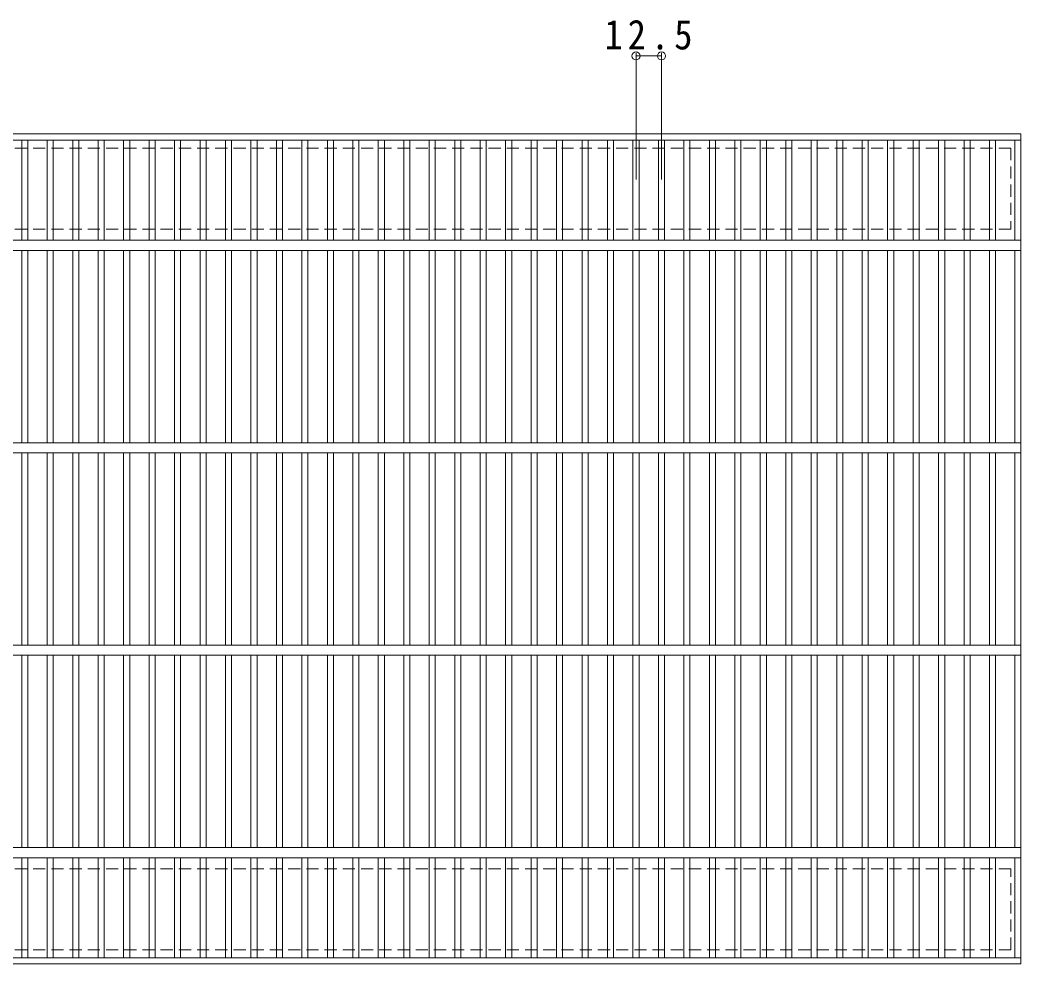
# Model space of a CAD drawing. Units: millimetres, scale not verified. Extents: x -817 to 892, y -689 to 555.
# Drawn here: x -312.3 to 182.1, y -31.4 to 434.9 of the extents above; entities that cross this region are included whole.
import ezdxf

# ---------------------------------------------------------------- set-up
doc = ezdxf.new("R2010")
doc.units = ezdxf.units.MM
doc.header["$LTSCALE"] = 5
doc.header["$PDMODE"] = 32
doc.header["$PDSIZE"] = 4
doc.linetypes.add('DASHED1', pattern=[1.8, 1.2, -0.6])
for name, color, linetype, lineweight in [('1-1_1-1ﾚｲﾔ', 2, 'Continuous', 9), ('1-2_1-2ﾚｲﾔ', 3, 'Continuous', 9), ('1-4_1-4ﾚｲﾔ', 7, 'Continuous', 9)]:
    doc.layers.add(name, color=color, linetype=linetype, lineweight=lineweight)
doc.styles.add('ＭＳ ゴシック', font='')
doc.styles.get('ＭＳ ゴシック').set_extended_font_data('MS Gothic')

msp = doc.modelspace()

# ---------------------------------------------------------------- linework, layer by layer
at = {"layer": '1-1_1-1ﾚｲﾔ', "linetype": 'DASHED1'}
for p, q in [((-809.865, 331.581), (177.135, 331.581)), ((-809.865, 15.581), (177.135, 15.581))]:
    msp.add_line(p, q, dxfattribs=at)
for points in [[(-809.865, 331.581), (-809.865, 371.581), (177.135, 371.581), (177.135, 331.581)], [(-809.865, 15.581), (-809.865, -24.419), (177.135, -24.419), (177.135, 15.581)]]:
    msp.add_lwpolyline(points, dxfattribs=at)
at = {"layer": '1-2_1-2ﾚｲﾔ'}
for p, q in [((-814.865, 378.581), (182.135, 378.581)), ((182.135, 378.581), (182.135, -31.419)), ((-814.865, 375.582), (182.135, 375.582)), ((-311.482, 326.083), (-311.482, 375.581)), ((-308.481, 326.083), (-308.481, 375.581)), ((-298.901, 326.083), (-298.901, 375.581)), ((-295.9, 326.083), (-295.9, 375.581)), ((-286.32, 326.083), (-286.32, 375.581)), ((-283.319, 326.083), (-283.319, 375.581)), ((-273.739, 326.083), (-273.739, 375.581)), ((-270.738, 326.083), (-270.738, 375.581)), ((-261.158, 326.083), (-261.158, 375.581)), ((-258.157, 326.083), (-258.157, 375.581)), ((-248.576, 326.083), (-248.576, 375.581)), ((-245.576, 326.083), (-245.576, 375.581)), ((-235.995, 326.083), (-235.995, 375.581)), ((-232.995, 326.083), (-232.995, 375.581)), ((-223.414, 326.083), (-223.414, 375.581)), ((-220.414, 326.083), (-220.414, 375.581)), ((-210.833, 326.083), (-210.833, 375.581)), ((-207.833, 326.083), (-207.833, 375.581)), ((-198.252, 326.083), (-198.252, 375.581)), ((-195.251, 326.083), (-195.251, 375.581)), ((-185.671, 326.083), (-185.671, 375.581)), ((-182.67, 326.083), (-182.67, 375.581)), ((-173.09, 326.083), (-173.09, 375.581)), ((-170.089, 326.083), (-170.089, 375.581)), ((-160.509, 326.083), (-160.509, 375.581)), ((-157.508, 326.083), (-157.508, 375.581)), ((-147.928, 326.083), (-147.928, 375.581)), ((-144.927, 326.083), (-144.927, 375.581)), ((-135.347, 326.083), (-135.347, 375.581)), ((-132.346, 326.083), (-132.346, 375.581)), ((-122.766, 326.083), (-122.766, 375.581)), ((-119.765, 326.083), (-119.765, 375.581)), ((-110.185, 326.083), (-110.185, 375.581)), ((-107.184, 326.083), (-107.184, 375.581)), ((-97.604, 326.083), (-97.604, 375.581)), ((-94.603, 326.083), (-94.603, 375.581)), ((-85.022, 326.083), (-85.022, 375.581)), ((-82.022, 326.083), (-82.022, 375.581)), ((-72.441, 326.083), (-72.441, 375.581)), ((-69.441, 326.083), (-69.441, 375.581)), ((-59.86, 326.083), (-59.86, 375.581)), ((-56.86, 326.083), (-56.86, 375.581)), ((-47.279, 326.083), (-47.279, 375.581)), ((-44.279, 326.083), (-44.279, 375.581)), ((-34.698, 326.083), (-34.698, 375.581)), ((-31.697, 326.083), (-31.697, 375.581)), ((-22.117, 326.083), (-22.117, 375.581)), ((-19.116, 326.083), (-19.116, 375.581)), ((-9.536, 326.083), (-9.536, 375.581)), ((-6.535, 326.083), (-6.535, 375.581)), ((3.045, 326.083), (3.045, 375.581)), ((6.046, 326.083), (6.046, 375.581)), ((15.626, 326.083), (15.626, 375.581)), ((18.627, 326.083), (18.627, 375.581)), ((28.207, 326.083), (28.207, 375.581)), ((31.208, 326.083), (31.208, 375.581)), ((40.788, 326.083), (40.788, 375.581)), ((43.789, 326.083), (43.789, 375.581)), ((53.369, 326.083), (53.369, 375.581)), ((56.37, 326.083), (56.37, 375.581)), ((65.95, 326.083), (65.95, 375.581)), ((68.951, 326.083), (68.951, 375.581)), ((78.531, 326.083), (78.531, 375.581)), ((81.532, 326.083), (81.532, 375.581)), ((91.113, 326.083), (91.113, 375.581)), ((94.113, 326.083), (94.113, 375.581)), ((103.694, 326.083), (103.694, 375.581)), ((106.694, 326.083), (106.694, 375.581)), ((116.275, 326.083), (116.275, 375.581)), ((119.275, 326.083), (119.275, 375.581)), ((128.856, 326.083), (128.856, 375.581)), ((131.856, 326.083), (131.856, 375.581)), ((141.437, 326.083), (141.437, 375.581)), ((144.438, 326.083), (144.438, 375.581)), ((154.018, 326.083), (154.018, 375.581)), ((157.019, 326.083), (157.019, 375.581)), ((166.599, 326.083), (166.599, 375.581)), ((169.6, 326.083), (169.6, 375.581)), ((179.136, 326.083), (179.136, 375.581)), ((-814.865, 326.083), (182.135, 326.083)), ((-814.865, 321.082), (182.135, 321.082)), ((-311.482, 226.082), (-311.482, 321.082)), ((-308.481, 226.082), (-308.481, 321.082)), ((-298.901, 226.082), (-298.901, 321.082)), ((-295.9, 226.082), (-295.9, 321.082)), ((-286.32, 226.082), (-286.32, 321.082)), ((-283.319, 226.082), (-283.319, 321.082)), ((-273.739, 226.082), (-273.739, 321.082)), ((-270.738, 226.082), (-270.738, 321.082)), ((-261.158, 226.082), (-261.158, 321.082)), ((-258.157, 226.082), (-258.157, 321.082)), ((-248.576, 226.082), (-248.576, 321.082)), ((-245.576, 226.082), (-245.576, 321.082)), ((-235.995, 226.082), (-235.995, 321.082)), ((-232.995, 226.082), (-232.995, 321.082)), ((-223.414, 226.082), (-223.414, 321.082)), ((-220.414, 226.082), (-220.414, 321.082)), ((-210.833, 226.082), (-210.833, 321.082)), ((-207.833, 226.082), (-207.833, 321.082)), ((-198.252, 226.082), (-198.252, 321.082)), ((-195.251, 226.082), (-195.251, 321.082)), ((-185.671, 226.082), (-185.671, 321.082)), ((-182.67, 226.082), (-182.67, 321.082)), ((-173.09, 226.082), (-173.09, 321.082)), ((-170.089, 226.082), (-170.089, 321.082)), ((-160.509, 226.082), (-160.509, 321.082)), ((-157.508, 226.082), (-157.508, 321.082)), ((-147.928, 226.082), (-147.928, 321.082)), ((-144.927, 226.082), (-144.927, 321.082)), ((-135.347, 226.082), (-135.347, 321.082)), ((-132.346, 226.082), (-132.346, 321.082)), ((-122.766, 226.082), (-122.766, 321.082)), ((-119.765, 226.082), (-119.765, 321.082)), ((-110.185, 226.082), (-110.185, 321.082)), ((-107.184, 226.082), (-107.184, 321.082)), ((-97.604, 226.082), (-97.604, 321.082)), ((-94.603, 226.082), (-94.603, 321.082)), ((-85.022, 226.082), (-85.022, 321.082)), ((-82.022, 226.082), (-82.022, 321.082)), ((-72.441, 226.082), (-72.441, 321.082)), ((-69.441, 226.082), (-69.441, 321.082)), ((-59.86, 226.082), (-59.86, 321.082)), ((-56.86, 226.082), (-56.86, 321.082)), ((-47.279, 226.082), (-47.279, 321.082)), ((-44.279, 226.082), (-44.279, 321.082)), ((-34.698, 226.082), (-34.698, 321.082)), ((-31.697, 226.082), (-31.697, 321.082)), ((-22.117, 226.082), (-22.117, 321.082)), ((-19.116, 226.082), (-19.116, 321.082)), ((-9.536, 226.082), (-9.536, 321.082)), ((-6.535, 226.082), (-6.535, 321.082)), ((3.045, 226.082), (3.045, 321.082)), ((6.046, 226.082), (6.046, 321.082)), ((15.626, 226.082), (15.626, 321.082)), ((18.627, 226.082), (18.627, 321.082)), ((28.207, 226.082), (28.207, 321.082)), ((31.208, 226.082), (31.208, 321.082)), ((40.788, 226.082), (40.788, 321.082)), ((43.789, 226.082), (43.789, 321.082)), ((53.369, 226.082), (53.369, 321.082)), ((56.37, 226.082), (56.37, 321.082)), ((65.95, 226.082), (65.95, 321.082)), ((68.951, 226.082), (68.951, 321.082)), ((78.531, 226.082), (78.531, 321.082)), ((81.532, 226.082), (81.532, 321.082)), ((91.113, 226.082), (91.113, 321.082)), ((94.113, 226.082), (94.113, 321.082)), ((103.694, 226.082), (103.694, 321.082)), ((106.694, 226.082), (106.694, 321.082)), ((116.275, 226.082), (116.275, 321.082)), ((119.275, 226.082), (119.275, 321.082)), ((128.856, 226.082), (128.856, 321.082)), ((131.856, 226.082), (131.856, 321.082)), ((141.437, 226.082), (141.437, 321.082)), ((144.438, 226.082), (144.438, 321.082)), ((154.018, 226.082), (154.018, 321.082)), ((157.019, 226.082), (157.019, 321.082)), ((166.599, 226.082), (166.599, 321.082)), ((169.6, 226.082), (169.6, 321.082)), ((179.136, 226.082), (179.136, 321.082)), ((-814.865, 226.081), (182.135, 226.081)), ((-814.865, 221.081), (182.135, 221.081)), ((-311.482, 221.081), (-311.482, 126.081)), ((-308.481, 221.081), (-308.481, 126.081)), ((-298.901, 221.081), (-298.901, 126.081)), ((-295.9, 221.081), (-295.9, 126.081)), ((-286.32, 221.081), (-286.32, 126.081)), ((-283.319, 221.081), (-283.319, 126.081)), ((-273.739, 221.081), (-273.739, 126.081)), ((-270.738, 221.081), (-270.738, 126.081)), ((-261.158, 221.081), (-261.158, 126.081)), ((-258.157, 221.081), (-258.157, 126.081)), ((-248.576, 221.081), (-248.576, 126.081)), ((-245.576, 221.081), (-245.576, 126.081)), ((-235.995, 221.081), (-235.995, 126.081)), ((-232.995, 221.081), (-232.995, 126.081)), ((-223.414, 221.081), (-223.414, 126.081)), ((-220.414, 221.081), (-220.414, 126.081)), ((-210.833, 221.081), (-210.833, 126.081)), ((-207.833, 221.081), (-207.833, 126.081)), ((-198.252, 221.081), (-198.252, 126.081)), ((-195.251, 221.081), (-195.251, 126.081)), ((-185.671, 221.081), (-185.671, 126.081)), ((-182.67, 221.081), (-182.67, 126.081)), ((-173.09, 221.081), (-173.09, 126.081)), ((-170.089, 221.081), (-170.089, 126.081)), ((-160.509, 221.081), (-160.509, 126.081)), ((-157.508, 221.081), (-157.508, 126.081)), ((-147.928, 221.081), (-147.928, 126.081)), ((-144.927, 221.081), (-144.927, 126.081)), ((-135.347, 221.081), (-135.347, 126.081)), ((-132.346, 221.081), (-132.346, 126.081)), ((-122.766, 221.081), (-122.766, 126.081)), ((-119.765, 221.081), (-119.765, 126.081)), ((-110.185, 221.081), (-110.185, 126.081)), ((-107.184, 221.081), (-107.184, 126.081)), ((-97.604, 221.081), (-97.604, 126.081)), ((-94.603, 221.081), (-94.603, 126.081)), ((-85.022, 221.081), (-85.022, 126.081)), ((-82.022, 221.081), (-82.022, 126.081)), ((-72.441, 221.081), (-72.441, 126.081)), ((-69.441, 221.081), (-69.441, 126.081)), ((-59.86, 221.081), (-59.86, 126.081)), ((-56.86, 221.081), (-56.86, 126.081)), ((-47.279, 221.081), (-47.279, 126.081)), ((-44.279, 221.081), (-44.279, 126.081)), ((-34.698, 221.081), (-34.698, 126.081)), ((-31.697, 221.081), (-31.697, 126.081)), ((-22.117, 221.081), (-22.117, 126.081)), ((-19.116, 221.081), (-19.116, 126.081)), ((-9.536, 221.081), (-9.536, 126.081)), ((-6.535, 221.081), (-6.535, 126.081)), ((3.045, 221.081), (3.045, 126.081)), ((6.046, 221.081), (6.046, 126.081)), ((15.626, 221.081), (15.626, 126.081)), ((18.627, 221.081), (18.627, 126.081)), ((28.207, 221.081), (28.207, 126.081)), ((31.208, 221.081), (31.208, 126.081)), ((40.788, 221.081), (40.788, 126.081)), ((43.789, 221.081), (43.789, 126.081)), ((53.369, 221.081), (53.369, 126.081)), ((56.37, 221.081), (56.37, 126.081)), ((65.95, 221.081), (65.95, 126.081)), ((68.951, 221.081), (68.951, 126.081)), ((78.531, 221.081), (78.531, 126.081)), ((81.532, 221.081), (81.532, 126.081)), ((91.113, 221.081), (91.113, 126.081)), ((94.113, 221.081), (94.113, 126.081)), ((103.694, 221.081), (103.694, 126.081)), ((106.694, 221.081), (106.694, 126.081)), ((116.275, 221.081), (116.275, 126.081)), ((119.275, 221.081), (119.275, 126.081)), ((128.856, 221.081), (128.856, 126.081)), ((131.856, 221.081), (131.856, 126.081)), ((141.437, 221.081), (141.437, 126.081)), ((144.438, 221.081), (144.438, 126.081)), ((154.018, 221.081), (154.018, 126.081)), ((157.019, 221.081), (157.019, 126.081)), ((166.599, 221.081), (166.599, 126.081)), ((169.6, 221.081), (169.6, 126.081)), ((179.136, 221.081), (179.136, 126.081)), ((-814.865, 126.081), (182.135, 126.081)), ((-814.865, 121.081), (182.135, 121.081)), ((-311.482, 121.081), (-311.482, 26.081)), ((-308.481, 121.081), (-308.481, 26.081)), ((-298.901, 121.081), (-298.901, 26.081)), ((-295.9, 121.081), (-295.9, 26.081)), ((-286.32, 121.081), (-286.32, 26.081)), ((-283.319, 121.081), (-283.319, 26.081)), ((-273.739, 121.081), (-273.739, 26.081)), ((-270.738, 121.081), (-270.738, 26.081)), ((-261.158, 121.081), (-261.158, 26.081)), ((-258.157, 121.081), (-258.157, 26.081)), ((-248.576, 121.081), (-248.576, 26.081)), ((-245.576, 121.081), (-245.576, 26.081)), ((-235.995, 121.081), (-235.995, 26.081)), ((-232.995, 121.081), (-232.995, 26.081)), ((-223.414, 121.081), (-223.414, 26.081)), ((-220.414, 121.081), (-220.414, 26.081)), ((-210.833, 121.081), (-210.833, 26.081)), ((-207.833, 121.081), (-207.833, 26.081)), ((-198.252, 121.081), (-198.252, 26.081)), ((-195.251, 121.081), (-195.251, 26.081)), ((-185.671, 121.081), (-185.671, 26.081)), ((-182.67, 121.081), (-182.67, 26.081)), ((-173.09, 121.081), (-173.09, 26.081)), ((-170.089, 121.081), (-170.089, 26.081)), ((-160.509, 121.081), (-160.509, 26.081)), ((-157.508, 121.081), (-157.508, 26.081)), ((-147.928, 121.081), (-147.928, 26.081)), ((-144.927, 121.081), (-144.927, 26.081)), ((-135.347, 121.081), (-135.347, 26.081)), ((-132.346, 121.081), (-132.346, 26.081)), ((-122.766, 121.081), (-122.766, 26.081)), ((-119.765, 121.081), (-119.765, 26.081)), ((-110.185, 121.081), (-110.185, 26.081)), ((-107.184, 121.081), (-107.184, 26.081)), ((-97.604, 121.081), (-97.604, 26.081)), ((-94.603, 121.081), (-94.603, 26.081)), ((-85.022, 121.081), (-85.022, 26.081)), ((-82.022, 121.081), (-82.022, 26.081)), ((-72.441, 121.081), (-72.441, 26.081)), ((-69.441, 121.081), (-69.441, 26.081)), ((-59.86, 121.081), (-59.86, 26.081)), ((-56.86, 121.081), (-56.86, 26.081)), ((-47.279, 121.081), (-47.279, 26.081)), ((-44.279, 121.081), (-44.279, 26.081)), ((-34.698, 121.081), (-34.698, 26.081)), ((-31.697, 121.081), (-31.697, 26.081)), ((-22.117, 121.081), (-22.117, 26.081)), ((-19.116, 121.081), (-19.116, 26.081)), ((-9.536, 121.081), (-9.536, 26.081)), ((-6.535, 121.081), (-6.535, 26.081)), ((3.045, 121.081), (3.045, 26.081)), ((6.046, 121.081), (6.046, 26.081)), ((15.626, 121.081), (15.626, 26.081)), ((18.627, 121.081), (18.627, 26.081)), ((28.207, 121.081), (28.207, 26.081)), ((31.208, 121.081), (31.208, 26.081)), ((40.788, 121.081), (40.788, 26.081)), ((43.789, 121.081), (43.789, 26.081)), ((53.369, 121.081), (53.369, 26.081)), ((56.37, 121.081), (56.37, 26.081)), ((65.95, 121.081), (65.95, 26.081)), ((68.951, 121.081), (68.951, 26.081)), ((78.531, 121.081), (78.531, 26.081)), ((81.532, 121.081), (81.532, 26.081)), ((91.113, 121.081), (91.113, 26.081)), ((94.113, 121.081), (94.113, 26.081)), ((103.694, 121.081), (103.694, 26.081)), ((106.694, 121.081), (106.694, 26.081)), ((116.275, 121.081), (116.275, 26.081)), ((119.275, 121.081), (119.275, 26.081)), ((128.856, 121.081), (128.856, 26.081)), ((131.856, 121.081), (131.856, 26.081)), ((141.437, 121.081), (141.437, 26.081)), ((144.438, 121.081), (144.438, 26.081)), ((154.018, 121.081), (154.018, 26.081)), ((157.019, 121.081), (157.019, 26.081)), ((166.599, 121.081), (166.599, 26.081)), ((169.6, 121.081), (169.6, 26.081)), ((179.136, 121.081), (179.136, 26.081)), ((-814.865, 26.081), (182.135, 26.081)), ((-814.865, 21.081), (182.135, 21.081)), ((-311.482, 21.081), (-311.482, -28.419)), ((-308.481, 21.081), (-308.481, -28.419)), ((-298.901, 21.081), (-298.901, -28.419)), ((-295.9, 21.081), (-295.9, -28.419)), ((-286.32, 21.081), (-286.32, -28.419)), ((-283.319, 21.081), (-283.319, -28.419)), ((-273.739, 21.081), (-273.739, -28.419)), ((-270.738, 21.081), (-270.738, -28.419)), ((-261.158, 21.081), (-261.158, -28.419)), ((-258.157, 21.081), (-258.157, -28.419)), ((-248.576, 21.081), (-248.576, -28.419)), ((-245.576, 21.081), (-245.576, -28.419)), ((-235.995, 21.081), (-235.995, -28.419)), ((-232.995, 21.081), (-232.995, -28.419)), ((-223.414, 21.081), (-223.414, -28.419)), ((-220.414, 21.081), (-220.414, -28.419)), ((-210.833, 21.081), (-210.833, -28.419)), ((-207.833, 21.081), (-207.833, -28.419)), ((-198.252, 21.081), (-198.252, -28.419)), ((-195.251, 21.081), (-195.251, -28.419)), ((-185.671, 21.081), (-185.671, -28.419)), ((-182.67, 21.081), (-182.67, -28.419)), ((-173.09, 21.081), (-173.09, -28.419)), ((-170.089, 21.081), (-170.089, -28.419)), ((-160.509, 21.081), (-160.509, -28.419)), ((-157.508, 21.081), (-157.508, -28.419)), ((-147.928, 21.081), (-147.928, -28.419)), ((-144.927, 21.081), (-144.927, -28.419)), ((-135.347, 21.081), (-135.347, -28.419)), ((-132.346, 21.081), (-132.346, -28.419)), ((-122.766, 21.081), (-122.766, -28.419)), ((-119.765, 21.081), (-119.765, -28.419)), ((-110.185, 21.081), (-110.185, -28.419)), ((-107.184, 21.081), (-107.184, -28.419)), ((-97.604, 21.081), (-97.604, -28.419)), ((-94.603, 21.081), (-94.603, -28.419)), ((-85.022, 21.081), (-85.022, -28.419)), ((-82.022, 21.081), (-82.022, -28.419)), ((-72.441, 21.081), (-72.441, -28.419)), ((-69.441, 21.081), (-69.441, -28.419)), ((-59.86, 21.081), (-59.86, -28.419)), ((-56.86, 21.081), (-56.86, -28.419)), ((-47.279, 21.081), (-47.279, -28.419)), ((-44.279, 21.081), (-44.279, -28.419)), ((-34.698, 21.081), (-34.698, -28.419)), ((-31.697, 21.081), (-31.697, -28.419)), ((-22.117, 21.081), (-22.117, -28.419)), ((-19.116, 21.081), (-19.116, -28.419)), ((-9.536, 21.081), (-9.536, -28.419)), ((-6.535, 21.081), (-6.535, -28.419)), ((3.045, 21.081), (3.045, -28.419)), ((6.046, 21.081), (6.046, -28.419)), ((15.626, 21.081), (15.626, -28.419)), ((18.627, 21.081), (18.627, -28.419)), ((28.207, 21.081), (28.207, -28.419)), ((31.208, 21.081), (31.208, -28.419)), ((40.788, 21.081), (40.788, -28.419)), ((43.789, 21.081), (43.789, -28.419)), ((53.369, 21.081), (53.369, -28.419)), ((56.37, 21.081), (56.37, -28.419)), ((65.95, 21.081), (65.95, -28.419)), ((68.951, 21.081), (68.951, -28.419)), ((78.531, 21.081), (78.531, -28.419)), ((81.532, 21.081), (81.532, -28.419)), ((91.113, 21.081), (91.113, -28.419)), ((94.113, 21.081), (94.113, -28.419)), ((103.694, 21.081), (103.694, -28.419)), ((106.694, 21.081), (106.694, -28.419)), ((116.275, 21.081), (116.275, -28.419)), ((119.275, 21.081), (119.275, -28.419)), ((128.856, 21.081), (128.856, -28.419)), ((131.856, 21.081), (131.856, -28.419)), ((141.437, 21.081), (141.437, -28.419)), ((144.438, 21.081), (144.438, -28.419)), ((154.018, 21.081), (154.018, -28.419)), ((157.019, 21.081), (157.019, -28.419)), ((166.599, 21.081), (166.599, -28.419)), ((169.6, 21.081), (169.6, -28.419)), ((179.136, 21.081), (179.136, -28.419)), ((182.135, -28.419), (-814.865, -28.419)), ((182.135, -31.419), (-814.865, -31.419))]:
    msp.add_line(p, q, dxfattribs=at)
at = {"layer": '1-4_1-4ﾚｲﾔ'}
for p, q in [((-8.035, 356.051), (-8.035, 418.623)), ((-8.035, 417.123), (4.545, 417.123)), ((4.545, 356.051), (4.545, 418.623))]:
    msp.add_line(p, q, dxfattribs=at)
for p in [(-8.035, 417.123), (4.545, 417.123)]:
    msp.add_point(p, dxfattribs=at)

# ---------------------------------------------------------------- texts
at = {"layer": '1-4_1-4ﾚｲﾔ', "color": 2, "insert": (-23.62, 420.123), "char_height": 14.66, "attachment_point": 7, "style": 'ＭＳ ゴシック'}
msp.add_mtext('\\T1.28;\\W0.9;12.5', dxfattribs=at)

doc.saveas('drawing.dxf')
